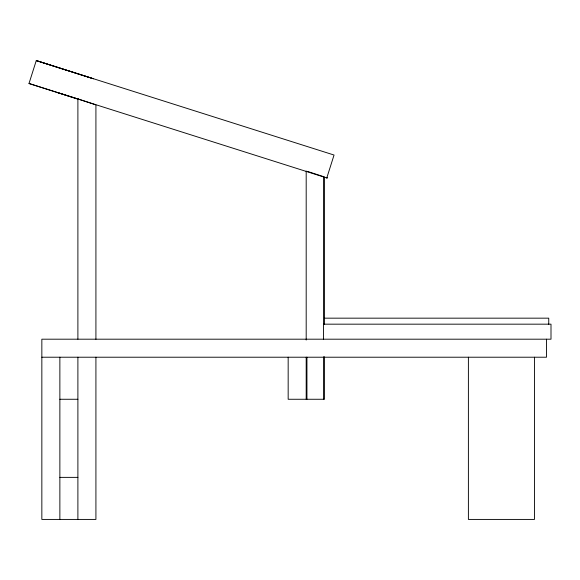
<?xml version="1.0" encoding="UTF-8"?>
<svg xmlns="http://www.w3.org/2000/svg" width="580" height="580" viewBox="0 0 580 580"><rect width="100%" height="100%" fill="white"/><g stroke="black" fill="none" stroke-linecap="round" stroke-linejoin="round"><path stroke-width="0.87" d="M29 83.498L36.272 60.581L334.051 155.041L326.786 177.944L29 83.498L78.372 99.202L57.144 92.438M324.568 318.166L548.745 318.166L548.745 324.3M323.459 324.169L551 324.169L551 339.191L41.847 339.191L41.847 519.419L95.918 519.419L95.918 357.215M41.847 357.215L546.498 357.215L546.498 339.191M59.87 399.265L77.894 399.265M59.87 477.369L77.894 477.369M326.794 177.922L327.417 177.929L326.293 177.632M91.51 78.162L36.272 60.581L93.518 78.8M307.828 171.513L322.632 176.349M534.477 357.215L534.477 519.419L468.393 519.419L468.393 357.215M324.568 176.864L324.568 324.3M324.568 356.78L324.568 399.265L288.166 399.265L288.166 357.215M323.459 176.617L323.459 339.191M323.459 356.801L323.459 399.265M306.936 357.215L306.936 399.265M306.189 170.977L306.189 340.039M306.189 357.215L306.189 399.265M95.918 339.307L95.918 104.893L77.894 98.883L77.894 339.191M77.894 357.215L77.894 519.419M59.87 357.215L59.87 519.419"/></g></svg>
